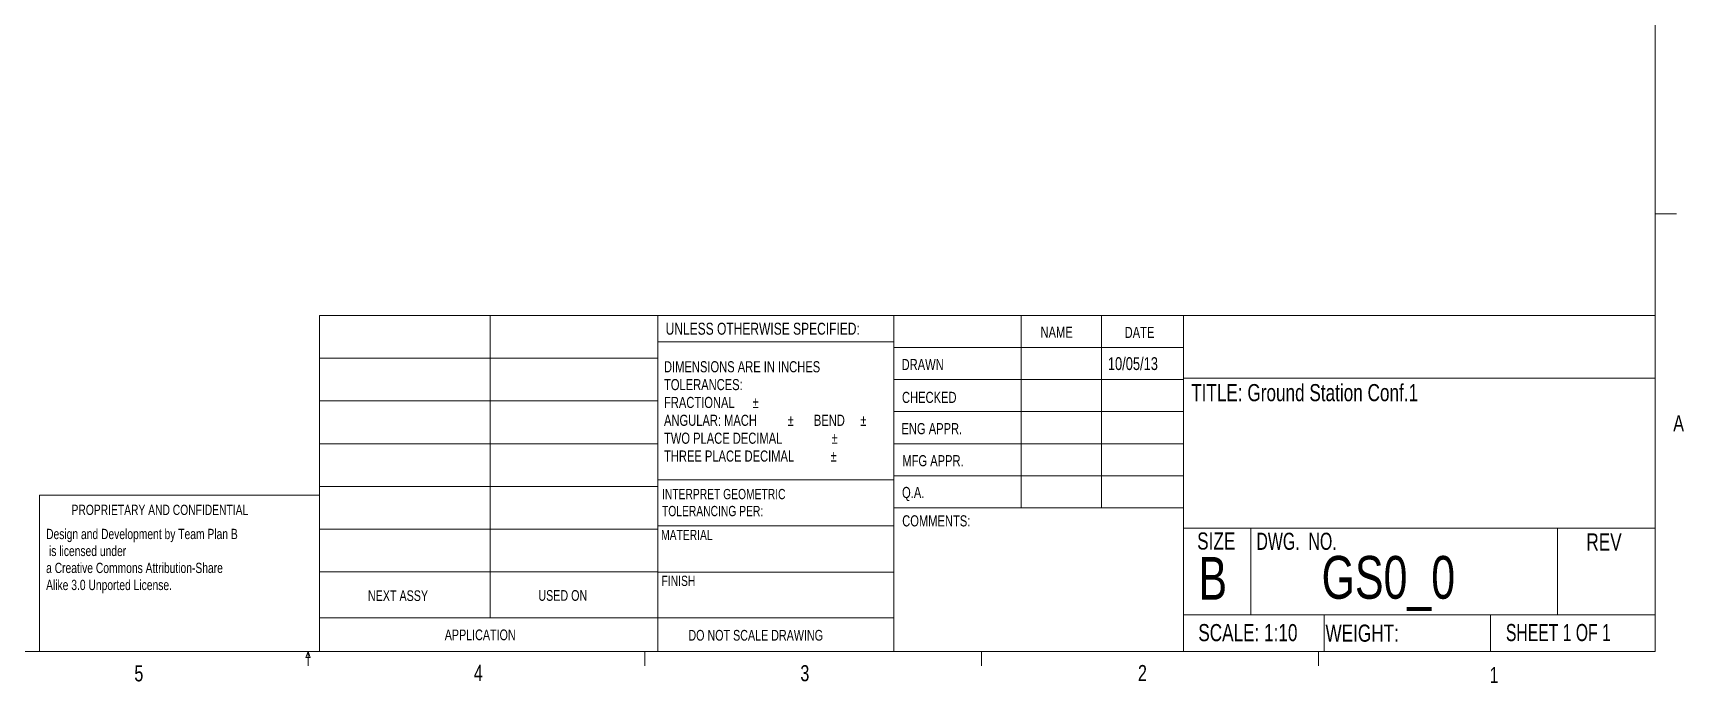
# Model space of a CAD drawing. Header units: millimetres. Extents: x 11 to 421, y 5 to 275.
# Drawn here: x 175.1 to 420.2, y 5.3 to 101.8 of the extents above; entities that cross this region are included whole.
import ezdxf

# ---------------------------------------------------------------- set-up
doc = ezdxf.new("R2010")
doc.units = ezdxf.units.MM
doc.layers.add('FORMAT', color=7, linetype='Continuous')
doc.styles.add('SLDTEXTSTYLE0', font='TXT', dxfattribs={"width": 0.75})
doc.styles.add('SLDTEXTSTYLE1', font='TXT', dxfattribs={"width": 0.694444})
doc.styles.add('SLDTEXTSTYLE2', font='TXT', dxfattribs={"width": 0.6875})

# ---------------------------------------------------------------- blocks, each defined once
blk = doc.blocks.new('SW_NOTE_0')
at = {"color": 0, "linetype": 'Continuous', "lineweight": 0, "char_height": 1.524, "attachment_point": 1, "style": 'SLDTEXTSTYLE0'}
for s, insert in [('Design and Development by Team Plan B', (0, 1.96)), (' is licensed under ', (0, -0.56)), ('a Creative Commons Attribution-Share', (0, -3.08)), ('Alike 3.0 Unported License. ', (0, -5.61))]:
    blk.add_mtext(s, dxfattribs=dict(at, insert=insert))
blk = doc.blocks.new('SW_NOTE_1')
at = {"color": 0, "linetype": 'Continuous', "lineweight": 0, "char_height": 1.651, "attachment_point": 1, "style": 'SLDTEXTSTYLE0'}
for s, insert in [('DIMENSIONS ARE IN INCHES', (0, 2.13)), ('TOLERANCES:', (0, -0.52)), ('FRACTIONAL', (0, -3.17)), ('%%p', (13.15, -3.17)), ('ANGULAR: MACH', (0, -5.82)), ('%%p', (18.37, -5.82)), ('     BEND ', (19.95, -5.82)), ('%%p', (29.16, -5.82)), ('TWO PLACE DECIMAL    ', (0, -8.48)), ('%%p', (24.88, -8.48)), ('THREE PLACE DECIMAL  ', (0, -11.13)), ('%%p', (24.73, -11.13))]:
    blk.add_mtext(s, dxfattribs=dict(at, insert=insert))
blk = doc.blocks.new('SW_NOTE_2')
at = {"color": 0, "linetype": 'Continuous', "lineweight": 0, "char_height": 1.524, "attachment_point": 1, "style": 'SLDTEXTSTYLE0'}
for s, insert in [('INTERPRET GEOMETRIC', (0, 1.96)), ('TOLERANCING PER:', (0, -0.56))]:
    blk.add_mtext(s, dxfattribs=dict(at, insert=insert))

msp = doc.modelspace()

# ---------------------------------------------------------------- linework, layer by layer
at = {"color": 7, "linetype": 'Continuous', "lineweight": 0}
for p, q in [((415.96, 9.96), (415.96, 270.31)), ((415.96, 74.94), (419.13, 74.94)), ((217.61, 59.85), (415.96, 59.85)), ((217.61, 9.96), (217.61, 59.85)), ((242.96, 59.85), (242.96, 14.94)), ((267.83, 9.96), (267.83, 59.85)), ((302.92, 59.85), (302.92, 9.96)), ((321.82, 59.85), (321.82, 31.28)), ((333.72, 59.85), (333.72, 31.28)), ((345.89, 59.85), (345.89, 9.96)), ((302.92, 55.93), (267.83, 55.93)), ((302.92, 55.09), (345.89, 55.09)), ((217.61, 53.5), (267.83, 53.5)), ((302.92, 50.33), (345.89, 50.33)), ((345.89, 50.53), (415.96, 50.53)), ((217.61, 47.15), (267.83, 47.15)), ((302.92, 45.57), (345.89, 45.57)), ((217.61, 40.8), (267.83, 40.8)), ((345.89, 40.8), (302.92, 40.8)), ((217.61, 34.45), (267.83, 34.45)), ((267.83, 35.45), (302.92, 35.45)), ((345.89, 36.04), (302.92, 36.04)), ((176.03, 9.96), (176.03, 33.18)), ((217.61, 33.18), (176.03, 33.18)), ((345.89, 31.28), (302.92, 31.28)), ((217.61, 28.1), (267.83, 28.1)), ((267.83, 28.6), (302.92, 28.6)), ((345.89, 28.24), (415.96, 28.24)), ((355.93, 28.24), (355.93, 15.37)), ((401.43, 28.24), (401.43, 15.37)), ((217.61, 21.75), (267.83, 21.75)), ((267.83, 21.74), (302.92, 21.74)), ((217.61, 14.94), (302.92, 14.94)), ((345.89, 15.37), (415.96, 15.37)), ((366.79, 15.37), (366.79, 9.96)), ((391.48, 15.37), (391.48, 9.96)), ((415.96, 9.96), (15.91, 9.96)), ((215.59, 9.08), (215.93, 9.96)), ((215.93, 9.96), (215.93, 7.8)), ((215.93, 9.96), (216.24, 9.08)), ((265.93, 9.96), (265.93, 7.8)), ((315.94, 9.96), (315.94, 7.8)), ((365.94, 9.96), (365.94, 7.8)), ((216.24, 9.08), (215.59, 9.08))]:
    msp.add_line(p, q, dxfattribs=at)

# ---------------------------------------------------------------- block references
for name, p in [('SW_NOTE_1', (268.77, 50.92)), ('SW_NOTE_2', (268.47, 32.12)), ('SW_NOTE_0', (177.01, 26.2))]:
    msp.add_blockref(name, p, dxfattribs=at)

# ---------------------------------------------------------------- texts
at = {"color": 7, "linetype": 'Continuous', "lineweight": 0, "attachment_point": 1}
for s, insert, char_height, style in [('UNLESS OTHERWISE SPECIFIED:', (269.01, 58.76), 1.778, 'SLDTEXTSTYLE0'), ('NAME', (324.68, 58.18), 1.651, 'SLDTEXTSTYLE0'), ('DATE', (337.17, 58.14), 1.651, 'SLDTEXTSTYLE0'), ('DRAWN', (304.05, 53.38), 1.651, 'SLDTEXTSTYLE0'), ('TITLE: Ground Station Conf.1', (347.05, 49.65), 2.54, 'SLDTEXTSTYLE0'), ('CHECKED', (304.11, 48.5), 1.651, 'SLDTEXTSTYLE0'), ('A', (418.64, 45.02), 2.38, 'SLDTEXTSTYLE0'), ('ENG APPR.', (304.03, 43.86), 1.651, 'SLDTEXTSTYLE0'), ('MFG APPR.', (304.16, 39.1), 1.651, 'SLDTEXTSTYLE0'), ('Q.A.', (304.12, 34.38), 1.651, 'SLDTEXTSTYLE0'), ('PROPRIETARY AND CONFIDENTIAL', (180.79, 31.74), 1.524, 'SLDTEXTSTYLE0'), ('COMMENTS:', (304.14, 30.17), 1.651, 'SLDTEXTSTYLE0'), ('MATERIAL', (268.34, 28.01), 1.524, 'SLDTEXTSTYLE0'), ('SIZE', (347.94, 27.62), 2.54, 'SLDTEXTSTYLE0'), ('DWG.  NO.', (356.74, 27.58), 2.54, 'SLDTEXTSTYLE1'), ('REV', (405.74, 27.48), 2.54, 'SLDTEXTSTYLE0'), ('B', (348.14, 23.98), 6.35, 'SLDTEXTSTYLE0'), ('FINISH', (268.41, 21.2), 1.524, 'SLDTEXTSTYLE0'), ('NEXT ASSY', (224.8, 19.03), 1.587, 'SLDTEXTSTYLE0'), ('USED ON', (250.11, 19.06), 1.587, 'SLDTEXTSTYLE0'), ('APPLICATION', (236.21, 13.21), 1.5875, 'SLDTEXTSTYLE0'), ('DO NOT SCALE DRAWING', (272.39, 13.15), 1.5875, 'SLDTEXTSTYLE0'), ('SCALE: 1:10', (348.11, 14.02), 2.54, 'SLDTEXTSTYLE0'), ('WEIGHT: ', (367, 13.94), 2.54, 'SLDTEXTSTYLE0'), ('SHEET 1 OF 1', (393.79, 14.03), 2.54, 'SLDTEXTSTYLE2'), ('5', (190.12, 7.89), 2.38, 'SLDTEXTSTYLE0'), ('4', (240.54, 7.97), 2.38, 'SLDTEXTSTYLE0'), ('3', (289.02, 7.92), 2.38, 'SLDTEXTSTYLE0'), ('2', (339.15, 7.94), 2.38, 'SLDTEXTSTYLE0'), ('1', (391.37, 7.65), 2.38, 'SLDTEXTSTYLE0')]:
    msp.add_mtext(s, dxfattribs=dict(at, insert=insert, char_height=char_height, style=style))
at = {"layer": 'FORMAT', "color": 7, "attachment_point": 1, "style": 'SLDTEXTSTYLE0'}
for s, insert, char_height in [('10/05/13', (334.68, 53.64), 1.905), ('GS0_0', (366.42, 24.13), 6.35)]:
    msp.add_mtext(s, dxfattribs=dict(at, insert=insert, char_height=char_height))

doc.saveas('drawing.dxf')
